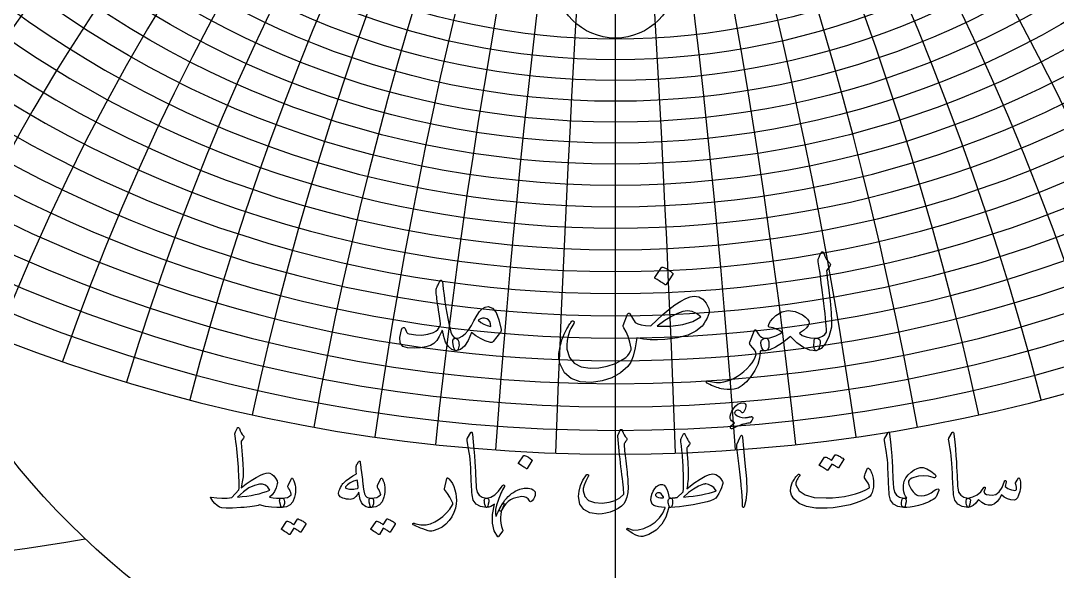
# Model space of a CAD drawing. Header units: millimetres. Extents: x -128 to 128, y -128 to 131.
# Drawn here: x -41.6 to 30.9, y -41.5 to -3 of the extents above; entities that cross this region are included whole.
import ezdxf

# ---------------------------------------------------------------- set-up
doc = ezdxf.new("R2010")
doc.units = ezdxf.units.MM
for name, color, linetype in [('CUT_INNER', 6, 'Continuous'), ('ENGRAVE', 7, 'Continuous'), ('ENGRAVE_FINE', 8, 'Continuous'), ('TEXT', 5, 'Continuous')]:
    doc.layers.add(name, color=color, linetype=linetype)

msp = doc.modelspace()

# ---------------------------------------------------------------- linework, layer by layer
at = {"layer": 'CUT_INNER'}
msp.add_circle((0, 0), 4.25, dxfattribs=at)
at = {"layer": 'ENGRAVE'}
msp.add_lwpolyline([(0, -126), (0, 126)], dxfattribs=at)
for centre, radius in [((0, 0), 126), ((0, 49.6626), 59.7897), ((0, 0), 82.4783), ((0, 0), 53.9894)]:
    msp.add_circle(centre, radius, dxfattribs=at)
for centre, radius, start, end in [((0, 57.2308), 74.7621, 124.982709, 55.017291), ((0, 68.3283), 93.5444, 168.920146, 11.079854), ((0, 85.4087), 118.7321, 195.781543, 344.218457), ((-62.9329, 109.0031), 150.4822, 246.647918, 279.892458)]:
    msp.add_arc(centre, radius, start, end, dxfattribs=at)
at = {"layer": 'ENGRAVE_FINE'}
for centre, radius in [((0, 53.868), 68.4111), ((0, 52.3639), 65.4272), ((0, 50.965), 62.5566), ((0, 48.4493), 57.1181), ((0, 47.3181), 54.534), ((0, 46.2632), 52.0306), ((0, 45.2789), 49.6014)]:
    msp.add_circle(centre, radius, dxfattribs=at)
for centre, radius, start, end in [((-1310.5502, -79.6483), 1315.5562, 2.0212045, 8.9718259), ((-1310.5502, -79.6483), 1315.5562, 2.0212045, 8.9718259), ((1310.5502, -79.6483), 1315.5562, 171.0281741, 177.9787955), ((1310.5502, -79.6483), 1315.5562, 171.0281741, 177.9787955), ((0, 55.4866), 71.5188, 104.545134, 75.454866), ((-650.2594, -79.6483), 660.2907, 4.048864, 17.9673063), ((-650.2594, -79.6483), 660.2907, 4.048864, 17.9673063), ((650.2594, -79.6483), 660.2907, 162.0326937, 175.951136), ((650.2594, -79.6483), 660.2907, 162.0326937, 175.951136), ((-427.9105, -79.6483), 443.0056, 6.089508, 27.009963), ((-427.9105, -79.6483), 443.0056, 6.089508, 27.009963), ((427.9105, -79.6483), 443.0056, 152.990037, 173.910492), ((427.9105, -79.6483), 443.0056, 152.990037, 173.910492), ((-315.021, -79.6483), 335.2384, 8.149817, 36.122961), ((-315.021, -79.6483), 335.2384, 8.149817, 36.122961), ((315.021, -79.6483), 335.2384, 143.877039, 171.850183), ((315.021, -79.6483), 335.2384, 143.877039, 171.850183), ((-245.8855, -79.6483), 271.3046, 10.236701, 45.328697), ((-245.8855, -79.6483), 271.3046, 10.236701, 45.328697), ((245.8855, -79.6483), 271.3046, 134.671303, 169.763299), ((245.8855, -79.6483), 271.3046, 134.671303, 169.763299), ((0, 59.1126), 78.1542, 137.236305, 42.763695), ((-198.594, -79.6483), 229.3166, 12.357385, 54.648053), ((-198.594, -79.6483), 229.3166, 12.357385, 54.648053), ((198.594, -79.6483), 229.3166, 125.351947, 167.642615), ((198.594, -79.6483), 229.3166, 125.351947, 167.642615), ((0, 61.1462), 81.7103, 146.875301, 33.124699), ((-163.749, -79.6483), 199.9006, 14.519498, 64.099169), ((-163.749, -79.6483), 199.9006, 14.519498, 64.099169), ((163.749, -79.6483), 199.9006, 115.900831, 165.480502), ((163.749, -79.6483), 199.9006, 115.900831, 165.480502), ((0, 63.3474), 85.4474, 155.077597, 24.922403), ((0, 65.7344), 89.3847, 162.33792, 17.66208), ((-136.6444, -79.6483), 178.3766, 16.731177, 73.695482), ((-136.6444, -79.6483), 178.3766, 16.731177, 73.695482), ((136.6444, -79.6483), 178.3766, 106.304518, 163.268823), ((136.6444, -79.6483), 178.3766, 106.304518, 163.268823), ((-114.6583, -79.6483), 162.1513, 19.001174, 83.442791), ((-114.6583, -79.6483), 162.1513, 19.001174, 83.442791), ((114.6583, -79.6483), 162.1513, 96.557209, 160.998826), ((114.6583, -79.6483), 162.1513, 96.557209, 160.998826), ((0, 71.1533), 97.9522, 174.984773, 5.015227), ((0, 74.2378), 102.6374, 180.637999, 359.362001), ((-96.2097, -79.6483), 149.6758, 21.338982, 93.335063), ((-96.2097, -79.6483), 149.6758, 21.338982, 93.335063), ((96.2097, -79.6483), 149.6758, 86.664937, 158.661018), ((96.2097, -79.6483), 149.6758, 86.664937, 158.661018), ((0, 77.6148), 107.6344, 185.954345, 354.045655), ((-80.2846, -79.6483), 139.9719, 23.754977, 103.34881), ((-80.2846, -79.6483), 139.9719, 23.754977, 103.34881), ((80.2846, -79.6483), 139.9719, 76.65119, 156.245023), ((80.2846, -79.6483), 139.9719, 76.65119, 156.245023), ((0, 81.3231), 112.9835, 190.988412, 349.011588), ((-66.198, -79.6483), 132.396, 26.26058, 110.031808), ((-66.198, -79.6483), 132.396, 26.26058, 110.031808), ((66.198, -79.6483), 132.396, 69.968192, 153.73942), ((66.198, -79.6483), 132.396, 69.968192, 153.73942), ((-53.466, -79.6483), 126.5114, 28.868441, 115.234738), ((-53.466, -79.6483), 126.5114, 28.868441, 115.234738), ((53.466, -79.6483), 126.5114, 64.765262, 151.131559), ((53.466, -79.6483), 126.5114, 64.765262, 151.131559), ((-41.7322, -79.6483), 122.0168, 31.592651, 120.029313), ((-41.7322, -79.6483), 122.0168, 31.592651, 120.029313), ((41.7322, -79.6483), 122.0168, 59.970687, 148.407349), ((41.7322, -79.6483), 122.0168, 59.970687, 148.407349), ((-30.7226, -79.6483), 118.703, 34.448987, 124.46305), ((-30.7226, -79.6483), 118.703, 34.448987, 124.46305), ((30.7226, -79.6483), 118.703, 55.53695, 145.551013), ((30.7226, -79.6483), 118.703, 55.53695, 145.551013), ((-20.2173, -79.6483), 116.4271, 37.455194, 128.578397), ((-20.2173, -79.6483), 116.4271, 37.455194, 128.578397), ((20.2173, -79.6483), 116.4271, 51.421603, 142.544806), ((20.2173, -79.6483), 116.4271, 51.421603, 142.544806), ((-10.0313, -79.6483), 115.0963, 40.631304, 132.41298), ((-10.0313, -79.6483), 115.0963, 40.631304, 132.41298), ((10.0313, -79.6483), 115.0963, 47.58702, 139.368696), ((10.0313, -79.6483), 115.0963, 47.58702, 139.368696), ((0, 153.8473), 203.4053, 231.774108, 308.225892)]:
    msp.add_arc(centre, radius, start, end, dxfattribs=at)
at = {"layer": 'TEXT'}
for points in [[(14.1774, -19.7081), (14.2427, -19.5503), (14.2935, -19.4251), (14.3298, -19.3325), (14.3516, -19.2726), (14.3685, -19.2345), (14.3903, -19.2073), (14.4169, -19.191), (14.4484, -19.1856), (14.4841, -19.1916), (14.5137, -19.2097), (14.5373, -19.24), (14.5548, -19.2823), (14.6353, -19.4898), (14.7315, -19.6767), (14.8433, -19.843), (14.971, -19.9888), (15.0067, -20.0354), (15.0169, -20.088), (15.0018, -20.1466), (14.9613, -20.2114), (14.7484, -20.5114), (14.7629, -20.6456), (14.7774, -20.7775), (14.7919, -20.9069), (14.8065, -21.0339), (14.821, -21.1585), (14.8355, -21.2807), (14.85, -21.4005), (14.8645, -21.5178), (14.9982, -22.6041), (15.0798, -23.4533), (15.1095, -24.0654), (15.0871, -24.4404), (14.9044, -25.1208), (14.6661, -25.6235), (14.3722, -25.9483), (14.0226, -26.0952), (14.0129, -26.0952), (14.0032, -26.0952), (13.9935, -26.0952), (13.9839, -26.0952), (13.9264, -26.0408), (13.8895, -25.9162), (13.8732, -25.7214), (13.8774, -25.4565), (13.8865, -25.3585), (13.9137, -25.2872), (13.9591, -25.2424), (14.0226, -25.2243), (14.2681, -25.1753), (14.4726, -25.0864), (14.6359, -24.9575), (14.7581, -24.7888), (14.7499, -24.5862), (14.7351, -24.3557), (14.7136, -24.0974), (14.6855, -23.8114), (14.6513, -23.4987), (14.6117, -23.1606), (14.5666, -22.797), (14.5161, -22.4081), (14.4696, -22.0259), (14.4266, -21.6823), (14.3873, -21.3775), (14.3516, -21.1114), (14.3208, -20.8839), (14.296, -20.6952), (14.2772, -20.5452), (14.2645, -20.4339), (14.1677, -19.8823), (14.1647, -19.8279), (14.1653, -19.7807), (14.1696, -19.7408), (14.1774, -19.7081)], [(3.2226, -20.2791), (3.2347, -20.267), (3.2516, -20.2597), (3.2734, -20.2573), (3.3, -20.2597), (3.4881, -20.336), (3.6653, -20.4291), (3.8317, -20.5392), (3.9871, -20.6662), (4.0022, -20.6856), (4.0089, -20.7049), (4.0071, -20.7243), (3.9968, -20.7436), (3.5419, -21.4791), (3.525, -21.4966), (3.5032, -21.5009), (3.4766, -21.4918), (3.4452, -21.4694), (3.4179, -21.4501), (3.375, -21.421), (3.3163, -21.3823), (3.2419, -21.3339), (3.1506, -21.2759), (3.0411, -21.2081), (2.9135, -21.1307), (2.7677, -21.0436), (2.7484, -21.0291), (2.7387, -21.0146), (2.7387, -21.0001), (2.7484, -20.9856)], [(-11.1581, -25.2243), (-11.0879, -25.2581), (-11.0323, -25.3114), (-10.9911, -25.3839), (-10.9645, -25.4759), (-10.947, -25.5896), (-10.9427, -25.6985), (-10.9518, -25.8025), (-10.9742, -25.9017), (-11.0075, -25.9864), (-11.0492, -26.0468), (-11.0994, -26.0831), (-11.1581, -26.0952), (-11.4478, -26.0148), (-11.6879, -25.8122), (-11.8784, -25.4874), (-12.0194, -25.0404), (-12.0375, -24.9633), (-12.0532, -24.8964), (-12.0665, -24.8399), (-12.0774, -24.7936), (-12.0859, -24.7576), (-12.0919, -24.7319), (-12.0956, -24.7165), (-12.0968, -24.7114), (-12.1113, -24.6829), (-12.1258, -24.6751), (-12.1403, -24.6878), (-12.1548, -24.721), (-12.3194, -25.0924), (-12.5032, -25.3839), (-12.7065, -25.5956), (-12.929, -25.7275), (-13.252, -25.8291), (-13.6306, -25.892), (-14.0649, -25.9162), (-14.5548, -25.9017), (-14.8821, -25.8007), (-15.0605, -25.5557), (-15.0901, -25.1668), (-14.971, -24.6339), (-14.9438, -24.5698), (-14.9105, -24.5226), (-14.8712, -24.4924), (-14.8258, -24.4791), (-14.781, -24.4833), (-14.7435, -24.5057), (-14.7133, -24.5462), (-14.6903, -24.6049), (-14.6413, -24.7301), (-14.5815, -24.8251), (-14.5107, -24.8898), (-14.429, -24.9243), (-13.9712, -24.9944), (-13.5363, -25.0017), (-13.1244, -24.946), (-12.7355, -24.8275), (-12.5667, -24.7392), (-12.4282, -24.6194), (-12.32, -24.4682), (-12.2419, -24.2856), (-12.2468, -24.1991), (-12.271, -23.9976), (-12.3145, -23.6813), (-12.3774, -23.2501), (-12.4095, -23.0193), (-12.4379, -22.811), (-12.4627, -22.625), (-12.4839, -22.4614), (-12.502, -22.3213), (-12.5177, -22.2061), (-12.531, -22.1157), (-12.5419, -22.0501), (-12.551, -21.9497), (-12.5492, -21.8614), (-12.5365, -21.7851), (-12.5129, -21.721), (-12.4754, -21.6415), (-12.4403, -21.5674), (-12.4077, -21.4988), (-12.3774, -21.4356), (-12.3502, -21.3778), (-12.3266, -21.3255), (-12.3067, -21.2786), (-12.2903, -21.2372), (-12.2734, -21.2039), (-12.2516, -21.1815), (-12.225, -21.17), (-12.1935, -21.1694), (-12.1591, -21.1827), (-12.1331, -21.2033), (-12.1155, -21.2311), (-12.1065, -21.2662), (-12.0475, -21.7613), (-11.9867, -22.2303), (-11.9241, -22.6734), (-11.8597, -23.0904), (-11.7941, -23.4814), (-11.7278, -23.8464), (-11.661, -24.1855), (-11.5935, -24.4985), (-11.5119, -24.7906), (-11.4121, -25.0089), (-11.2942, -25.1535), (-11.1581, -25.2243)], [(5.4871, -22.292), (5.8246, -22.3416), (6.1113, -22.5001), (6.3472, -22.7674), (6.5323, -23.1436), (6.5528, -23.2876), (6.5371, -23.4485), (6.4851, -23.6263), (6.3968, -23.821), (6.2952, -24.0085), (6.2032, -24.1646), (6.121, -24.2892), (6.0484, -24.3823), (5.625, -24.7307), (5.0516, -25.0017), (4.3282, -25.1952), (3.4548, -25.3114), (2.9292, -25.3368), (2.4266, -25.3259), (1.947, -25.2787), (1.4903, -25.1952), (1.3827, -25.9047), (1.2435, -26.4751), (1.073, -26.9063), (0.871, -27.1985), (0.3411, -27.6491), (-0.2613, -27.9847), (-0.9363, -28.2055), (-1.6839, -28.3114), (-2.4708, -28.2745), (-3.0992, -28.0476), (-3.5692, -27.6309), (-3.8806, -27.0243), (-3.9073, -26.9302), (-3.929, -26.8319), (-3.946, -26.7294), (-3.9581, -26.6226), (-3.9641, -26.5123), (-3.9629, -26.3989), (-3.9544, -26.2824), (-3.9387, -26.163), (-3.9048, -25.9516), (-3.8613, -25.7432), (-3.8081, -25.5379), (-3.7452, -25.3356), (-3.6732, -25.1369), (-3.5927, -24.9424), (-3.5038, -24.7522), (-3.4065, -24.5662), (-3.3632, -24.4906), (-3.3206, -24.4186), (-3.2785, -24.3503), (-3.2371, -24.2856), (-3.1969, -24.2245), (-3.1585, -24.167), (-3.1219, -24.1132), (-3.0871, -24.063), (-3.0623, -24.0345), (-3.0363, -24.017), (-3.0091, -24.0104), (-2.9806, -24.0146), (-2.9504, -24.0261), (-2.9274, -24.0412), (-2.9117, -24.0599), (-2.9032, -24.0823), (-2.9008, -24.1077), (-2.9032, -24.1356), (-2.9105, -24.1658), (-2.9226, -24.1985), (-2.9933, -24.3055), (-3.0605, -24.4235), (-3.124, -24.5523), (-3.1839, -24.692), (-3.3097, -25.0495), (-3.3871, -25.3864), (-3.4161, -25.7027), (-3.3968, -25.9985), (-3.2159, -26.5604), (-2.8863, -26.9686), (-2.4079, -27.2233), (-1.7806, -27.3243), (-1.1746, -27.2958), (-0.5855, -27.1815), (-0.0133, -26.9813), (0.5419, -26.6952), (0.7095, -26.5761), (0.854, -26.4315), (0.9756, -26.2616), (1.0742, -26.0662), (1.0857, -26.039), (1.0911, -26.0057), (1.0905, -25.9664), (1.0839, -25.921), (0.9986, -25.488), (0.8879, -25.1081), (0.7518, -24.7815), (0.5903, -24.5081), (0.5583, -24.4579), (0.5395, -24.4138), (0.5341, -24.3757), (0.5419, -24.3436), (0.8419, -23.5501), (0.8849, -23.4902), (0.9266, -23.4654), (0.9671, -23.4757), (1.0065, -23.521), (1.3645, -24.1307), (1.5563, -24.2214), (1.8024, -24.2904), (2.103, -24.3376), (2.4581, -24.363), (2.8796, -23.9523), (3.3024, -23.5718), (3.7264, -23.2216), (4.1516, -22.9017), (4.5581, -22.6349), (4.9161, -22.4444), (5.2258, -22.3301), (5.4871, -22.292)], [(-8.9032, -23.0178), (-8.6002, -23.1255), (-8.3492, -23.4291), (-8.1502, -23.9287), (-8.0032, -24.6243), (-7.9978, -24.6745), (-8.0008, -24.7186), (-8.0123, -24.7567), (-8.0323, -24.7888), (-8.5645, -25.4565), (-8.6014, -25.497), (-8.6444, -25.5218), (-8.6933, -25.5309), (-8.7484, -25.5243), (-9.1101, -25.4009), (-9.45, -25.2436), (-9.7681, -25.0525), (-10.0645, -24.8275), (-10.3034, -25.3821), (-10.5653, -25.7783), (-10.8502, -26.016), (-11.1581, -26.0952), (-11.1925, -26.0825), (-11.2282, -26.0444), (-11.2651, -25.9809), (-11.3032, -25.892), (-11.3619, -25.6718), (-11.3831, -25.4952), (-11.3667, -25.3622), (-11.3129, -25.2726), (-11.2815, -25.2515), (-11.2452, -25.2364), (-11.204, -25.2273), (-11.1581, -25.2243), (-10.9379, -25.1868), (-10.7226, -25.0839), (-10.5121, -24.9158), (-10.3065, -24.6823), (-10.2163, -24.5468), (-10.0815, -24.3243), (-9.9018, -24.0146), (-9.6774, -23.6178), (-9.502, -23.3553), (-9.3145, -23.1678), (-9.1149, -23.0553), (-8.9032, -23.0178)], [(-9.6, -23.9662), (-9.4185, -24.1174), (-9.2129, -24.242), (-8.9831, -24.34), (-8.729, -24.4114), (-8.7429, -24.2208), (-8.7944, -24.0654), (-8.8833, -23.945), (-9.0097, -23.8597), (-9.1554, -23.8156), (-9.3024, -23.8186), (-9.4506, -23.8688), (-9.6, -23.9662)], [(5.9613, -23.7243), (5.6643, -23.4981), (5.354, -23.3614), (5.0304, -23.3142), (4.6935, -23.3565), (4.3282, -23.4854), (3.9097, -23.6976), (3.4379, -23.9934), (2.9129, -24.3726), (3.8692, -24.3757), (4.696, -24.2686), (5.3933, -24.0515), (5.9613, -23.7243)], [(14.0226, -25.2243), (14.1641, -25.2454), (14.2597, -25.3089), (14.3093, -25.4148), (14.3129, -25.563), (14.2657, -25.7922), (14.2016, -25.9573), (14.1206, -26.0583), (14.0226, -26.0952), (13.5768, -26.0547), (13.1298, -25.8751), (12.6817, -25.5563), (12.2323, -25.0985), (11.6655, -25.5382), (11.1847, -25.8509), (10.7897, -26.0366), (10.4806, -26.0952), (10.3784, -26.0722), (10.2944, -26.0033), (10.2284, -25.8884), (10.1806, -25.7275), (10.1667, -25.5146), (10.2121, -25.3597), (10.3167, -25.263), (10.4806, -25.2243), (10.6297, -25.2097), (10.777, -25.1856), (10.9225, -25.1517), (11.0661, -25.1081), (11.208, -25.0543), (11.348, -24.9896), (11.4862, -24.914), (11.6226, -24.8275), (11.455, -24.6908), (11.2524, -24.5807), (11.0147, -24.4972), (10.7419, -24.4404), (10.7171, -24.4301), (10.7008, -24.4089), (10.6929, -24.3769), (10.6935, -24.3339), (10.7395, -24.1858), (10.8387, -24.0218), (10.9911, -23.8422), (11.1968, -23.6468), (11.6256, -23.3898), (12.0798, -23.296), (12.5595, -23.3656), (13.0645, -23.5985), (13.2786, -23.7472), (13.4274, -23.8936), (13.5109, -24.0376), (13.529, -24.1791), (13.4758, -24.3315), (13.3452, -24.4985), (13.1371, -24.6799), (12.8516, -24.8759), (13.0554, -25.0283), (13.3185, -25.1372), (13.6409, -25.2025), (14.0226, -25.2243)], [(9.3871, -25.4952), (9.6871, -24.721), (9.7204, -24.6593), (9.7524, -24.6291), (9.7833, -24.6303), (9.8129, -24.663), (9.894, -24.7985), (9.9726, -24.9146), (10.0488, -25.0114), (10.1226, -25.0888), (10.2036, -25.1481), (10.2919, -25.1904), (10.3875, -25.2158), (10.4903, -25.2243), (10.5919, -25.2509), (10.6645, -25.3307), (10.7081, -25.4638), (10.7226, -25.6501), (10.7081, -25.8376), (10.6645, -25.9743), (10.5919, -26.0601), (10.4903, -26.0952), (10.4123, -26.0989), (10.3331, -26.1001), (10.2526, -26.0989), (10.171, -26.0952), (10.1571, -26.0989), (10.1444, -26.1097), (10.1329, -26.1279), (10.1226, -26.1533), (10.0706, -26.6112), (9.9435, -27.0557), (9.7415, -27.487), (9.4645, -27.9049), (9.1554, -28.2684), (8.8573, -28.5364), (8.57, -28.7087), (8.2935, -28.7856), (8.0335, -28.8055), (7.7952, -28.8073), (7.5786, -28.791), (7.3839, -28.7565), (7.2886, -28.7299), (7.1867, -28.6985), (7.0781, -28.6622), (6.9629, -28.621), (6.8416, -28.5739), (6.7149, -28.5194), (6.5828, -28.4577), (6.4452, -28.3888), (6.4107, -28.3731), (6.3847, -28.3549), (6.3671, -28.3343), (6.3581, -28.3114), (6.352, -28.2805), (6.3532, -28.2557), (6.3617, -28.237), (6.3774, -28.2243), (6.398, -28.2128), (6.421, -28.2073), (6.4464, -28.2079), (6.4742, -28.2146), (6.779, -28.2763), (7.0645, -28.3065), (7.3306, -28.3053), (7.5774, -28.2726), (7.8215, -28.2082), (8.0601, -28.1214), (8.2932, -28.0123), (8.521, -27.8807), (8.7439, -27.7274), (8.9625, -27.5529), (9.1769, -27.3572), (9.3871, -27.1404), (9.545, -26.9426), (9.6702, -26.746), (9.7627, -26.5507), (9.8226, -26.3565), (9.805, -26.221), (9.7331, -26.0662), (9.6067, -25.892), (9.4258, -25.6985), (9.3944, -25.6567), (9.3774, -25.6089), (9.375, -25.5551), (9.3871, -25.4952)], [(9.3484, -31.1517), (9.2538, -31.1694), (9.166, -31.1862), (9.0851, -31.202), (9.0109, -31.217), (8.944, -31.2315), (8.8848, -31.246), (8.8333, -31.2606), (8.7895, -31.2751), (8.7451, -31.2916), (8.6915, -31.3123), (8.6289, -31.337), (8.5573, -31.3658), (8.4765, -31.3991), (8.3867, -31.4375), (8.2878, -31.4808), (8.1798, -31.5291), (8.1358, -31.5436), (8.0982, -31.5436), (8.0669, -31.5291), (8.0419, -31.5001), (8.027, -31.4288), (8.0692, -31.3458), (8.1685, -31.251), (8.325, -31.1444), (8.2052, -31.0764), (8.1145, -31.0029), (8.0528, -30.924), (8.0202, -30.8396), (8.0138, -30.6804), (8.0528, -30.5075), (8.1372, -30.3211), (8.2669, -30.121), (8.4216, -29.9419), (8.5808, -29.818), (8.7446, -29.7495), (8.9129, -29.7364), (9.0068, -29.7599), (9.0708, -29.8089), (9.1048, -29.8833), (9.1089, -29.9831), (9.0925, -30.0911), (9.0653, -30.19), (9.0272, -30.2798), (8.9782, -30.3606), (8.9292, -30.4173), (8.8839, -30.4422), (8.8421, -30.4354), (8.804, -30.3968), (8.7605, -30.3392), (8.7097, -30.297), (8.6516, -30.2703), (8.5863, -30.2589), (8.5178, -30.2589), (8.4575, -30.2735), (8.4053, -30.3025), (8.3613, -30.346), (8.3291, -30.3987), (8.3196, -30.4476), (8.3327, -30.493), (8.3685, -30.5347), (8.5028, -30.6341), (8.6661, -30.7071), (8.8585, -30.7538), (9.0798, -30.7743), (9.0991, -30.7736), (9.1207, -30.7715), (9.1445, -30.7681), (9.1706, -30.7634), (9.1989, -30.7577), (9.2295, -30.7516), (9.2624, -30.745), (9.2976, -30.738), (9.3357, -30.7309), (9.3702, -30.7244), (9.401, -30.7182), (9.4282, -30.7126), (9.4523, -30.7078), (9.4736, -30.7044), (9.4922, -30.7024), (9.5081, -30.7017), (9.538, -30.7049), (9.5625, -30.7144), (9.5816, -30.7303), (9.5952, -30.7525), (9.6038, -30.7738), (9.6079, -30.7942), (9.6074, -30.8137), (9.6024, -30.8323), (9.5321, -30.9639), (9.4663, -31.061), (9.4051, -31.1236), (9.3484, -31.1517)], [(-24.8952, -36.871), (-24.995, -36.9055), (-25.1129, -36.9364), (-25.249, -36.9636), (-25.4032, -36.9872), (-25.5756, -37.008), (-25.7661, -37.0271), (-25.9748, -37.0443), (-26.2016, -37.0597), (-26.7877, -37.0851), (-27.2323, -37.0888), (-27.5353, -37.0706), (-27.6968, -37.0307), (-27.8596, -36.9196), (-28.0143, -36.7749), (-28.1608, -36.5966), (-28.2992, -36.3847), (-28.3133, -36.3507), (-28.3119, -36.3285), (-28.2951, -36.3181), (-28.2629, -36.3194), (-27.8841, -36.373), (-27.5171, -36.3956), (-27.1619, -36.3875), (-26.8185, -36.3485), (-26.3323, -35.8259), (-26.3234, -35.6898), (-26.3186, -35.5356), (-26.318, -35.3632), (-26.3214, -35.1726), (-26.3284, -34.9649), (-26.3386, -34.7408), (-26.352, -34.5004), (-26.3685, -34.2436), (-26.3876, -33.9771), (-26.4085, -33.7147), (-26.4311, -33.4563), (-26.4556, -33.2021), (-26.482, -32.9524), (-26.5101, -32.7076), (-26.54, -32.4679), (-26.5718, -32.2331), (-26.6226, -31.892), (-26.6006, -31.8317), (-26.5781, -31.7741), (-26.5552, -31.7192), (-26.5319, -31.667), (-26.5085, -31.6176), (-26.4856, -31.5708), (-26.4631, -31.5268), (-26.4411, -31.4856), (-26.4289, -31.4697), (-26.4139, -31.4583), (-26.3962, -31.4515), (-26.3758, -31.4493), (-26.3518, -31.4547), (-26.3304, -31.471), (-26.3118, -31.4983), (-26.296, -31.5364), (-26.2356, -31.6924), (-26.1708, -31.8267), (-26.1014, -31.9392), (-26.0274, -32.0299), (-25.9934, -32.0739), (-25.9784, -32.1188), (-25.9825, -32.1646), (-26.0056, -32.2114), (-26.1435, -32.3928), (-26.1649, -32.4232), (-26.178, -32.4563), (-26.183, -32.4922), (-26.1798, -32.5307), (-26.105, -33.3618), (-26.0546, -34.0041), (-26.0288, -34.4577), (-26.0274, -34.7226), (-26.0331, -34.8107), (-26.0428, -34.9077), (-26.0567, -35.0139), (-26.0746, -35.1291), (-26.0957, -35.2534), (-26.1191, -35.3868), (-26.1447, -35.5292), (-26.1726, -35.6807), (-25.8319, -35.4058), (-25.4849, -35.1618), (-25.1315, -34.9486), (-24.7718, -34.7662), (-24.5812, -34.6886), (-24.4161, -34.6446), (-24.2764, -34.6342), (-24.1621, -34.6573), (-24.0165, -34.7335), (-23.8845, -34.846), (-23.7661, -34.9948), (-23.6613, -35.1799), (-23.6468, -35.223), (-23.6395, -35.2724), (-23.6395, -35.3282), (-23.6468, -35.3904), (-23.7221, -35.6834), (-23.8391, -35.9384), (-23.9979, -36.1552), (-24.1984, -36.3339), (-23.9307, -36.3757), (-23.694, -36.3993), (-23.488, -36.4047), (-23.3129, -36.392), (-23.2662, -36.3947), (-23.2276, -36.4174), (-23.1972, -36.46), (-23.175, -36.5226), (-23.1514, -36.651), (-23.146, -36.7604), (-23.1587, -36.8506), (-23.1895, -36.9218), (-23.2272, -36.9758), (-23.2603, -37.0144), (-23.2889, -37.0375), (-23.3129, -37.0452), (-23.6785, -37.0561), (-24.0641, -37.0307), (-24.4697, -36.969), (-24.8952, -36.871)], [(-10.1177, -31.8194), (-10.1037, -31.7976), (-10.0905, -31.7831), (-10.0783, -31.7759), (-10.0669, -31.7759), (-10.0497, -31.7854), (-10.0343, -31.814), (-10.0207, -31.8616), (-10.0089, -31.9283), (-9.949, -32.4704), (-9.9, -32.9716), (-9.8619, -33.4321), (-9.8347, -33.8517), (-9.8172, -34.2105), (-9.8011, -34.5321), (-9.7864, -34.8166), (-9.773, -35.0638), (-9.7614, -35.2738), (-9.7521, -35.4466), (-9.7451, -35.5823), (-9.7403, -35.6807), (-9.6759, -35.9756), (-9.5335, -36.1924), (-9.313, -36.3312), (-9.0145, -36.392), (-8.9315, -36.4138), (-8.8784, -36.4646), (-8.8553, -36.5444), (-8.8621, -36.6533), (-8.8961, -36.8248), (-8.9329, -36.9472), (-8.9723, -37.0207), (-9.0145, -37.0452), (-9.4346, -36.9899), (-9.744, -36.8239), (-9.9426, -36.5471), (-10.0306, -36.1597), (-10.0445, -35.9744), (-10.057, -35.7887), (-10.0681, -35.6025), (-10.0778, -35.4158), (-10.0867, -35.2287), (-10.0951, -35.0411), (-10.103, -34.8531), (-10.1105, -34.6646), (-10.1241, -34.3051), (-10.1431, -33.9814), (-10.1676, -33.6936), (-10.1976, -33.4416), (-10.233, -33.1996), (-10.2738, -32.9417), (-10.3201, -32.6679), (-10.3718, -32.3783), (-10.3786, -32.3261), (-10.3772, -32.2785), (-10.3677, -32.2354), (-10.35, -32.1968)], [(0.3194, -31.6452), (0.3321, -31.623), (0.3484, -31.6071), (0.3683, -31.5976), (0.3919, -31.5944), (0.4155, -31.5985), (0.4355, -31.6108), (0.4518, -31.6312), (0.4645, -31.6597), (0.5321, -31.8262), (0.6042, -31.97), (0.6809, -32.0911), (0.7621, -32.1896), (0.7861, -32.225), (0.7929, -32.2658), (0.7825, -32.3121), (0.7548, -32.3638), (0.7371, -32.3887), (0.7204, -32.4128), (0.7045, -32.4359), (0.6895, -32.4581), (0.6755, -32.479), (0.6623, -32.4981), (0.6501, -32.5153), (0.6387, -32.5307), (0.6197, -32.5588), (0.606, -32.5924), (0.5979, -32.6314), (0.5952, -32.6759), (0.6038, -32.8013), (0.6151, -32.9381), (0.6292, -33.0862), (0.646, -33.2456), (0.665, -33.4164), (0.6859, -33.5986), (0.7086, -33.792), (0.7331, -33.9968), (0.7605, -34.2012), (0.7848, -34.3933), (0.8059, -34.5732), (0.8238, -34.7408), (0.839, -34.8966), (0.8519, -35.0411), (0.8626, -35.1742), (0.871, -35.296), (0.8805, -35.6567), (0.851, -35.9983), (0.7825, -36.3208), (0.675, -36.6243), (0.5702, -36.8025), (0.4083, -36.9672), (0.1892, -37.1183), (-0.0871, -37.2557), (-0.3865, -37.3696), (-0.6677, -37.4499), (-0.9308, -37.4966), (-1.1758, -37.5097), (-1.7891, -37.4254), (-2.2282, -37.194), (-2.4931, -36.8157), (-2.5839, -36.2904), (-2.5521, -35.8989), (-2.4496, -35.5156), (-2.2763, -35.1404), (-2.0323, -34.7735), (-2.0137, -34.7521), (-1.9942, -34.739), (-1.9737, -34.734), (-1.9524, -34.7372), (-1.9297, -34.7458), (-1.9125, -34.7571), (-1.9007, -34.7712), (-1.8944, -34.788), (-1.8898, -34.8129), (-1.8907, -34.837), (-1.8971, -34.8601), (-1.9089, -34.8823), (-2.0754, -35.2067), (-2.1901, -35.4829), (-2.2532, -35.7111), (-2.2645, -35.8912), (-2.1434, -36.2791), (-1.8817, -36.5499), (-1.4793, -36.7036), (-0.9363, -36.7404), (-0.4468, -36.6873), (-0.0308, -36.5644), (0.3116, -36.3716), (0.5806, -36.1089), (0.575, -35.9821), (0.5652, -35.834), (0.5514, -35.6646), (0.5335, -35.4739), (0.511, -35.2613), (0.4836, -35.0266), (0.4511, -34.7696), (0.4137, -34.4904), (0.3783, -34.2023), (0.3448, -33.9188), (0.313, -33.6398), (0.2831, -33.3654), (0.2554, -33.0955), (0.2304, -32.8301), (0.2082, -32.5693), (0.1887, -32.313), (0.1597, -32.0662), (0.161, -32.0381), (0.1651, -32.0118), (0.1719, -31.9873), (0.1815, -31.9646)], [(4.7468, -31.9065), (4.764, -31.8879), (4.7794, -31.8757), (4.793, -31.8698), (4.8048, -31.8702), (4.8189, -31.8766), (4.8321, -31.8884), (4.8443, -31.9056), (4.8556, -31.9283), (4.9017, -32.0263), (4.9455, -32.117), (4.987, -32.2005), (5.0262, -32.2767), (5.0636, -32.3447), (5.0997, -32.4037), (5.1344, -32.4536), (5.1677, -32.4944), (5.1922, -32.528), (5.2004, -32.5634), (5.1922, -32.6006), (5.1677, -32.6396), (5.0226, -32.821), (5.004, -32.8523), (4.9917, -32.8882), (4.9858, -32.9285), (4.9863, -32.9735), (5.0099, -33.3159), (5.0298, -33.6176), (5.0462, -33.8784), (5.0589, -34.0985), (5.0684, -34.2781), (5.0752, -34.4178), (5.0793, -34.5176), (5.0806, -34.5775), (5.0791, -34.7544), (5.0743, -34.9222), (5.0664, -35.081), (5.0552, -35.2307), (5.0414, -35.3713), (5.0253, -35.5029), (5.0069, -35.6254), (4.9863, -35.7388), (5.4794, -35.3614), (5.9062, -35.071), (6.2669, -34.8678), (6.5613, -34.7517), (6.6924, -34.7208), (6.8099, -34.7081), (6.9138, -34.7136), (7.004, -34.7372), (7.1315, -34.8034), (7.2526, -34.9077), (7.3674, -35.0502), (7.4758, -35.2307), (7.4926, -35.2738), (7.4994, -35.3233), (7.4962, -35.3791), (7.4831, -35.4412), (7.4109, -35.6644), (7.3252, -35.8767), (7.2259, -36.0781), (7.1129, -36.2686), (7.0031, -36.3911), (6.848, -36.4972), (6.6475, -36.5871), (6.4016, -36.6606), (6.0725, -36.7334), (5.7457, -36.7994), (5.4211, -36.8586), (5.0988, -36.911), (4.7792, -36.9561), (4.4628, -36.9935), (4.1496, -37.0232), (3.8395, -37.0452), (3.8046, -37.0352), (3.7724, -37.0053), (3.7429, -36.9554), (3.7161, -36.8856), (3.6925, -36.7998), (3.6798, -36.7168), (3.678, -36.6365), (3.6871, -36.5589), (3.7075, -36.4913), (3.7397, -36.441), (3.7837, -36.4079), (3.8395, -36.392), (3.9137, -36.3879), (3.9838, -36.3829), (4.0498, -36.377), (4.1117, -36.3702), (4.1695, -36.3634), (4.2233, -36.3575), (4.273, -36.3525), (4.3185, -36.3485), (4.725, -35.9565), (4.7286, -35.9395), (4.7323, -35.9175), (4.7359, -35.8905), (4.7395, -35.8585), (4.7431, -35.8216), (4.7468, -35.7796), (4.7504, -35.7327), (4.754, -35.6807), (4.7572, -35.6242), (4.7595, -35.5637), (4.7608, -35.499), (4.7613, -35.4303), (4.7613, -35.358), (4.7613, -35.2824), (4.7613, -35.2037), (4.7613, -35.1218), (4.7604, -35.0293), (4.7577, -34.9186), (4.7531, -34.7898), (4.7468, -34.6428), (4.7386, -34.4786), (4.7286, -34.2981), (4.7168, -34.1012), (4.7032, -33.888), (4.6719, -33.4148), (4.6433, -33.0406), (4.6175, -32.7652), (4.5944, -32.5888), (4.5758, -32.4754), (4.5635, -32.3892), (4.5576, -32.3302), (4.5581, -32.2985), (4.5801, -32.2386), (4.6025, -32.1823), (4.6254, -32.1297), (4.6488, -32.0807), (4.6726, -32.0344), (4.6969, -31.99), (4.7216, -31.9473), (4.7468, -31.9065)], [(19.0524, -31.8194), (19.0665, -31.7976), (19.0796, -31.7831), (19.0919, -31.7759), (19.1032, -31.7759), (19.1205, -31.7854), (19.1359, -31.814), (19.1495, -31.8616), (19.1613, -31.9283), (19.2212, -32.4704), (19.2702, -32.9716), (19.3083, -33.4321), (19.3355, -33.8517), (19.3529, -34.2105), (19.3691, -34.5321), (19.3838, -34.8166), (19.3972, -35.0638), (19.4087, -35.2738), (19.418, -35.4466), (19.4251, -35.5823), (19.4298, -35.6807), (19.4943, -35.9756), (19.6367, -36.1924), (19.8572, -36.3312), (20.1556, -36.392), (20.2387, -36.4138), (20.2917, -36.4646), (20.3149, -36.5444), (20.3081, -36.6533), (20.274, -36.8248), (20.2373, -36.9472), (20.1978, -37.0207), (20.1556, -37.0452), (19.7356, -36.9899), (19.4262, -36.8239), (19.2275, -36.5471), (19.1395, -36.1597), (19.1257, -35.9744), (19.1132, -35.7887), (19.1021, -35.6025), (19.0923, -35.4158), (19.0835, -35.2287), (19.0751, -35.0411), (19.0672, -34.8531), (19.0597, -34.6646), (19.0461, -34.3051), (19.027, -33.9814), (19.0025, -33.6936), (18.9726, -33.4416), (18.9372, -33.1996), (18.8964, -32.9417), (18.8501, -32.6679), (18.7984, -32.3783), (18.7916, -32.3261), (18.7929, -32.2785), (18.8025, -32.2354), (18.8202, -32.1968)], [(23.5452, -31.8194), (23.5592, -31.7976), (23.5724, -31.7831), (23.5846, -31.7759), (23.596, -31.7759), (23.6132, -31.7854), (23.6286, -31.814), (23.6422, -31.8616), (23.654, -31.9283), (23.7139, -32.4704), (23.7629, -32.9716), (23.801, -33.4321), (23.8282, -33.8517), (23.8457, -34.2105), (23.8618, -34.5321), (23.8765, -34.8166), (23.8899, -35.0638), (23.9015, -35.2738), (23.9108, -35.4466), (23.9178, -35.5823), (23.9226, -35.6807), (23.987, -35.9756), (24.1294, -36.1924), (24.3499, -36.3312), (24.6484, -36.392), (24.7314, -36.4138), (24.7845, -36.4646), (24.8076, -36.5444), (24.8008, -36.6533), (24.7668, -36.8248), (24.73, -36.9472), (24.6906, -37.0207), (24.6484, -37.0452), (24.2283, -36.9899), (23.919, -36.8239), (23.7203, -36.5471), (23.6323, -36.1597), (23.6184, -35.9744), (23.6059, -35.7887), (23.5948, -35.6025), (23.5851, -35.4158), (23.5762, -35.2287), (23.5678, -35.0411), (23.5599, -34.8531), (23.5524, -34.6646), (23.5388, -34.3051), (23.5198, -33.9814), (23.4953, -33.6936), (23.4653, -33.4416), (23.4299, -33.1996), (23.3891, -32.9417), (23.3428, -32.6679), (23.2911, -32.3783), (23.2843, -32.3261), (23.2857, -32.2785), (23.2952, -32.2354), (23.3129, -32.1968)], [(8.6879, -32.1823), (8.7573, -32.0481), (8.8131, -32.0009), (8.8553, -32.0408), (8.8839, -32.1678), (9.0508, -33.946), (9.1502, -35.0375), (9.1724, -35.9093), (9.1175, -36.5617), (8.9855, -36.9944), (8.9614, -37.0298), (8.9401, -37.0489), (8.9215, -37.0516), (8.9056, -37.038), (8.8929, -37.0167), (8.8839, -36.989), (8.8784, -36.955), (8.8766, -36.9146), (8.8766, -36.6002), (8.8621, -36.2668), (8.8331, -35.9143), (8.7895, -35.5428), (8.78, -35.4457), (8.7514, -35.1835), (8.7038, -34.7562), (8.6371, -34.1638), (8.4774, -32.8501), (8.4738, -32.7802), (8.4774, -32.7158), (8.4883, -32.6568), (8.5065, -32.6033)], [(-17.9637, -33.8589), (-17.9211, -33.8136), (-17.8875, -33.8081), (-17.863, -33.8426), (-17.8476, -33.917), (-17.8426, -33.9619), (-17.8349, -34.0241), (-17.8244, -34.1034), (-17.8113, -34.2001), (-17.7959, -34.3148), (-17.7786, -34.4487), (-17.7596, -34.6015), (-17.7387, -34.7735), (-17.7181, -34.9424), (-17.6997, -35.0937), (-17.6836, -35.2273), (-17.6698, -35.3432), (-17.6582, -35.441), (-17.6489, -35.5201), (-17.6419, -35.5807), (-17.6371, -35.6226), (-17.5999, -35.8871), (-17.5464, -36.0926), (-17.4765, -36.2391), (-17.3903, -36.3267), (-17.3295, -36.3607), (-17.256, -36.3829), (-17.1699, -36.3934), (-17.071, -36.392), (-17.0124, -36.4015), (-16.9675, -36.4301), (-16.9362, -36.4777), (-16.9185, -36.5444), (-16.9122, -36.6247), (-16.9149, -36.7059), (-16.9267, -36.788), (-16.9476, -36.871), (-16.9743, -36.9418), (-17.0038, -36.9944), (-17.036, -37.0289), (-17.071, -37.0452), (-17.261, -37.0434), (-17.4248, -37.0089), (-17.5622, -36.9418), (-17.6734, -36.842), (-17.7668, -36.6955), (-17.844, -36.5027), (-17.9047, -36.2636), (-17.9492, -35.9783), (-18.0517, -36.152), (-18.156, -36.2886), (-18.2622, -36.3879), (-18.3702, -36.4501), (-18.4577, -36.4723), (-18.5607, -36.4809), (-18.6791, -36.4759), (-18.8129, -36.4573), (-18.954, -36.4256), (-19.0724, -36.3884), (-19.1681, -36.3457), (-19.2411, -36.2976), (-19.3001, -36.2382), (-19.3391, -36.1761), (-19.3582, -36.1112), (-19.3573, -36.0436), (-19.3405, -35.9592), (-19.3119, -35.8658), (-19.2715, -35.7633), (-19.2194, -35.6517), (-19.1613, -35.5396), (-19.1105, -35.4503), (-19.0669, -35.3836), (-19.0306, -35.3396), (-18.8292, -35.1599), (-18.6097, -34.9912), (-18.372, -34.8333), (-18.1161, -34.6864), (-18.1257, -34.5471), (-18.1325, -34.4269), (-18.1365, -34.3257), (-18.1379, -34.2436), (-18.1338, -34.1747), (-18.1216, -34.113), (-18.1012, -34.0585), (-18.0726, -34.0114)], [(-6.4234, -33.4307), (-6.4143, -33.4216), (-6.4016, -33.4162), (-6.3853, -33.4144), (-6.3653, -33.4162), (-6.2242, -33.4734), (-6.0913, -33.5432), (-5.9666, -33.6258), (-5.85, -33.721), (-5.8387, -33.7356), (-5.8337, -33.7501), (-5.835, -33.7646), (-5.8427, -33.7791), (-6.1839, -34.3307), (-6.1966, -34.3439), (-6.2129, -34.347), (-6.2329, -34.3402), (-6.2565, -34.3235), (-6.2769, -34.3089), (-6.3091, -34.2872), (-6.3531, -34.2581), (-6.4089, -34.2218), (-6.4774, -34.1783), (-6.5595, -34.1275), (-6.6552, -34.0694), (-6.7645, -34.0041), (-6.779, -33.9932), (-6.7863, -33.9823), (-6.7863, -33.9714), (-6.779, -33.9606)], [(15.3653, -33.3799), (15.3744, -33.3708), (15.3871, -33.3654), (15.4034, -33.3636), (15.4234, -33.3654), (15.4948, -33.3922), (15.564, -33.4216), (15.6309, -33.4538), (15.6956, -33.4888), (15.7584, -33.5269), (15.8199, -33.5686), (15.88, -33.614), (15.9387, -33.663), (15.9501, -33.6779), (15.955, -33.6938), (15.9537, -33.7106), (15.946, -33.7283), (15.5976, -34.2799), (15.5881, -34.2872), (15.574, -34.2872), (15.5554, -34.2799), (15.5323, -34.2654), (15.5164, -34.252), (15.4905, -34.2336), (15.4547, -34.2103), (15.4089, -34.1819), (15.3526, -34.1481), (15.2855, -34.1084), (15.2075, -34.0628), (15.1185, -34.0114), (14.8427, -34.4396), (14.83, -34.4527), (14.8137, -34.4559), (14.7937, -34.4491), (14.7702, -34.4323), (14.7497, -34.4178), (14.7175, -34.396), (14.6735, -34.367), (14.6177, -34.3307), (14.5492, -34.2872), (14.4671, -34.2364), (14.3714, -34.1783), (14.2621, -34.113), (14.2508, -34.1021), (14.2458, -34.0912), (14.2471, -34.0803), (14.2548, -34.0694), (14.6105, -33.5396), (14.6196, -33.5305), (14.6323, -33.5251), (14.6486, -33.5233), (14.6685, -33.5251), (14.7293, -33.5448), (14.7883, -33.5677), (14.8455, -33.5938), (14.9008, -33.6231), (14.9543, -33.655), (15.006, -33.6893), (15.0559, -33.7258), (15.104, -33.7646)], [(17.7315, -34.3452), (17.7802, -34.4065), (17.8249, -34.4741), (17.8655, -34.548), (17.902, -34.6283), (17.9345, -34.7145), (17.9628, -34.8061), (17.9871, -34.9032), (18.0073, -35.0057), (18.0336, -35.2117), (18.0399, -35.4158), (18.0263, -35.6181), (17.9927, -35.8186), (17.9419, -35.9973), (17.8766, -36.1416), (17.7968, -36.2514), (17.7024, -36.3267), (17.403, -36.485), (17.0855, -36.6261), (16.7498, -36.7499), (16.396, -36.8565), (16.024, -36.945), (15.6339, -37.0144), (15.2256, -37.0647), (14.7992, -37.096), (13.9999, -37.0879), (13.344, -36.9763), (12.8314, -36.7613), (12.4621, -36.4428), (12.3106, -36.1938), (12.2407, -35.9257), (12.2525, -35.6385), (12.346, -35.3323), (12.3775, -35.2663), (12.414, -35.199), (12.4555, -35.1302), (12.502, -35.0601), (12.5535, -34.9887), (12.61, -34.9159), (12.6714, -34.8417), (12.7379, -34.7662), (12.7601, -34.7449), (12.7833, -34.7317), (12.8073, -34.7267), (12.8323, -34.7299), (12.849, -34.7363), (12.8631, -34.7481), (12.8744, -34.7653), (12.8831, -34.788), (12.8871, -34.8093), (12.8849, -34.8297), (12.8763, -34.8492), (12.8613, -34.8678), (12.7991, -34.9418), (12.7433, -35.0184), (12.6939, -35.0978), (12.6508, -35.1799), (12.6213, -35.2584), (12.6054, -35.3341), (12.6032, -35.4072), (12.6145, -35.4775), (12.8413, -35.888), (13.2677, -36.1761), (13.8938, -36.3417), (14.7194, -36.3847), (15.1732, -36.3673), (15.6057, -36.3294), (16.017, -36.2711), (16.4069, -36.1924), (16.7759, -36.0933), (17.1245, -35.9738), (17.4527, -35.8338), (17.7605, -35.6735), (17.7305, -35.5238), (17.6625, -35.3577), (17.5564, -35.1754), (17.4121, -34.9767), (17.4076, -34.9576), (17.4085, -34.9222), (17.4148, -34.8705), (17.4266, -34.8025), (17.4298, -34.7957), (17.4321, -34.7898), (17.4334, -34.7848), (17.4339, -34.7807), (17.4575, -34.6882), (17.4919, -34.5847), (17.5373, -34.4704), (17.5935, -34.3452), (17.6185, -34.3071), (17.6498, -34.2944), (17.6874, -34.3071), (17.7315, -34.3452)], [(22.6016, -35.8622), (22.4056, -36.2976), (22.3807, -36.3407), (22.3567, -36.3757), (22.3335, -36.4024), (22.3113, -36.421), (22.1983, -36.4984), (22.0772, -36.5707), (21.9479, -36.6381), (21.8105, -36.7005), (21.6653, -36.7588), (21.5129, -36.8139), (21.3532, -36.8658), (21.1863, -36.9146), (20.8742, -36.9908), (20.5984, -37.038), (20.3589, -37.0561), (20.1556, -37.0452), (20.0781, -37.0098), (20.0268, -36.94), (20.0019, -36.8357), (20.0032, -36.6968), (20.0218, -36.5716), (20.0486, -36.4791), (20.0835, -36.4192), (20.1266, -36.392), (20.1339, -36.392), (20.1411, -36.392), (20.1484, -36.392), (20.1556, -36.392), (20.2096, -36.3974), (20.2627, -36.3993), (20.3149, -36.3974), (20.3661, -36.392), (20.2781, -36.2618), (20.2101, -36.118), (20.162, -35.9606), (20.1339, -35.7896), (20.1298, -35.4834), (20.1829, -35.2108), (20.2931, -34.9717), (20.4605, -34.7662), (20.676, -34.5743), (20.8869, -34.4269), (21.0933, -34.3239), (21.2952, -34.2654), (21.5129, -34.2658), (21.7597, -34.347), (22.0355, -34.509), (22.3403, -34.7517), (22.3748, -34.7893), (22.3911, -34.8297), (22.3893, -34.8728), (22.3694, -34.9186), (22.3408, -34.954), (22.3058, -34.9731), (22.2646, -34.9758), (22.2169, -34.9622), (21.8754, -34.8633), (21.5329, -34.8279), (21.1895, -34.856), (20.8452, -34.9476), (20.7086, -35.0053), (20.6038, -35.0692), (20.5308, -35.1395), (20.4895, -35.2162), (20.4795, -35.3133), (20.5077, -35.4376), (20.5739, -35.5891), (20.6782, -35.7678), (20.8052, -35.9484), (20.925, -36.0835), (21.0375, -36.1734), (21.1427, -36.2178), (21.3718, -36.2405), (21.6018, -36.2142), (21.8327, -36.1389), (22.0645, -36.0146), (22.275, -35.8694), (22.3839, -35.8005), (22.471, -35.7606), (22.5363, -35.7497), (22.5798, -35.7678), (22.5975, -35.79), (22.6071, -35.8132), (22.6084, -35.8372), (22.6016, -35.8622)], [(-24.8879, -35.4122), (-25.2485, -35.5015), (-25.6264, -35.6825), (-26.0215, -35.9552), (-26.4339, -36.3194), (-26.1029, -36.2927), (-25.7852, -36.2559), (-25.4806, -36.2092), (-25.1891, -36.1525), (-24.9113, -36.0863), (-24.6475, -36.011), (-24.3978, -35.9266), (-24.1621, -35.8331), (-24.3109, -35.6245), (-24.4815, -35.4847), (-24.6738, -35.414), (-24.8879, -35.4122)], [(-22.8847, -35.5138), (-22.6815, -35.0638), (-22.6515, -35.0143), (-22.6198, -34.9966), (-22.5862, -35.0107), (-22.5508, -35.0565), (-22.4855, -35.1937), (-22.4347, -35.3369), (-22.3984, -35.4859), (-22.3766, -35.6408), (-22.3698, -35.8025), (-22.3784, -35.9719), (-22.4025, -36.1491), (-22.4419, -36.3339), (-22.5621, -36.6451), (-22.7486, -36.8674), (-23.0013, -37.0008), (-23.3202, -37.0452), (-23.3569, -37.0221), (-23.3946, -36.9527), (-23.4331, -36.837), (-23.4726, -36.6751), (-23.4839, -36.5884), (-23.4817, -36.5172), (-23.4658, -36.4614), (-23.4363, -36.421), (-23.4127, -36.4056), (-23.3855, -36.3956), (-23.3546, -36.3911), (-23.3202, -36.392), (-23.1192, -36.3857), (-22.9446, -36.3448), (-22.7962, -36.2695), (-22.6742, -36.1597), (-22.6687, -36.1511), (-22.6669, -36.1398), (-22.6687, -36.1257), (-22.6742, -36.1089), (-22.7028, -36.0064), (-22.745, -35.9021), (-22.8008, -35.7959), (-22.8702, -35.688), (-22.8928, -35.6471), (-22.9028, -35.6045), (-22.9001, -35.56), (-22.8847, -35.5138)], [(-18.0653, -35.1291), (-18.3284, -35.2194), (-18.5516, -35.3305), (-18.7349, -35.4625), (-18.8782, -35.6154), (-18.8878, -35.6363), (-18.8873, -35.6553), (-18.8769, -35.6725), (-18.8565, -35.688), (-18.7807, -35.7204), (-18.6986, -35.7451), (-18.6101, -35.7621), (-18.5153, -35.7714), (-18.4142, -35.773), (-18.3067, -35.7669), (-18.1928, -35.7531), (-18.0726, -35.7315), (-18.054, -35.7256), (-18.0345, -35.7152), (-18.0141, -35.7002), (-17.9927, -35.6807), (-17.9971, -35.6213), (-18.0027, -35.5591), (-18.0098, -35.4943), (-18.0181, -35.4267), (-18.0279, -35.3564), (-18.039, -35.2833), (-18.0515, -35.2076), (-18.0653, -35.1291)], [(-16.6355, -35.5138), (-16.4323, -35.0638), (-16.4023, -35.0143), (-16.3706, -34.9966), (-16.337, -35.0107), (-16.3016, -35.0565), (-16.2363, -35.1937), (-16.1855, -35.3369), (-16.1492, -35.4859), (-16.1274, -35.6408), (-16.1206, -35.8025), (-16.1292, -35.9719), (-16.1533, -36.1491), (-16.1927, -36.3339), (-16.313, -36.6451), (-16.4994, -36.8674), (-16.7521, -37.0008), (-17.071, -37.0452), (-17.1077, -37.0221), (-17.1454, -36.9527), (-17.1839, -36.837), (-17.2234, -36.6751), (-17.2347, -36.5884), (-17.2325, -36.5172), (-17.2166, -36.4614), (-17.1871, -36.421), (-17.1635, -36.4056), (-17.1363, -36.3956), (-17.1054, -36.3911), (-17.071, -36.392), (-16.87, -36.3857), (-16.6954, -36.3448), (-16.547, -36.2695), (-16.425, -36.1597), (-16.4196, -36.1511), (-16.4177, -36.1398), (-16.4196, -36.1257), (-16.425, -36.1089), (-16.4536, -36.0064), (-16.4958, -35.9021), (-16.5516, -35.7959), (-16.621, -35.688), (-16.6436, -35.6471), (-16.6536, -35.6045), (-16.6509, -35.56), (-16.6355, -35.5138)], [(-11.7871, -35.0202), (-11.783, -35.0071), (-11.778, -34.9966), (-11.7721, -34.9889), (-11.7653, -34.9839), (-11.7449, -34.9821), (-11.72, -34.9912), (-11.6905, -35.0112), (-11.6565, -35.042), (-11.524, -35.1994), (-11.4097, -35.3813), (-11.3135, -35.5877), (-11.2355, -35.8186), (-11.1747, -36.0672), (-11.1375, -36.3122), (-11.1239, -36.5535), (-11.1339, -36.7912), (-11.1983, -37.1042), (-11.3044, -37.4045), (-11.4523, -37.6921), (-11.6419, -37.967), (-11.8687, -38.216), (-12.1282, -38.4188), (-12.4204, -38.5753), (-12.7452, -38.6856), (-12.8323, -38.7042), (-12.9194, -38.7091), (-13.0065, -38.7005), (-13.0935, -38.6783), (-13.2943, -38.6082), (-13.4755, -38.5431), (-13.6372, -38.483), (-13.7794, -38.4279), (-13.9017, -38.3778), (-14.0035, -38.3326), (-14.085, -38.2925), (-14.146, -38.2573), (-14.1587, -38.2464), (-14.1677, -38.2356), (-14.1732, -38.2247), (-14.175, -38.2138), (-14.1736, -38.1997), (-14.1696, -38.1866), (-14.1628, -38.1743), (-14.1532, -38.163), (-14.141, -38.1544), (-14.126, -38.1503), (-14.1083, -38.1507), (-14.0879, -38.1557), (-13.9636, -38.1891), (-13.8448, -38.2165), (-13.7314, -38.238), (-13.6234, -38.2537), (-13.52, -38.2635), (-13.4202, -38.2673), (-13.324, -38.2653), (-13.2315, -38.2573), (-13.1391, -38.2426), (-13.0436, -38.2201), (-12.945, -38.19), (-12.8431, -38.1521), (-12.7381, -38.106), (-12.6299, -38.0514), (-12.5186, -37.9881), (-12.404, -37.9162), (-12.0824, -37.6848), (-11.8071, -37.4335), (-11.578, -37.1623), (-11.3952, -36.871), (-11.3834, -36.8474), (-11.377, -36.8202), (-11.3761, -36.7894), (-11.3806, -36.7549), (-11.4569, -36.5512), (-11.5766, -36.3249), (-11.7399, -36.0758), (-11.9468, -35.8041), (-11.9558, -35.7869), (-11.9613, -35.7714), (-11.9631, -35.7578), (-11.9613, -35.746)], [(-7.8532, -36.9872), (-7.9331, -37.1586), (-7.9911, -37.3392), (-8.0274, -37.5288), (-8.0419, -37.7275), (-8.0356, -37.9343), (-8.0093, -38.1485), (-7.963, -38.3698), (-7.8968, -38.5985), (-7.8886, -38.6288), (-7.8859, -38.6547), (-7.8886, -38.676), (-7.8968, -38.6928), (-8.1581, -39.063), (-8.1821, -39.0897), (-8.2034, -39.1047), (-8.222, -39.1079), (-8.2379, -39.0993), (-8.4865, -38.6733), (-8.6081, -38.1503), (-8.6026, -37.5302), (-8.4702, -36.813), (-8.5967, -36.9146), (-8.7296, -36.9872), (-8.8689, -37.0307), (-9.0145, -37.0452), (-9.0458, -37.0357), (-9.0744, -37.0071), (-9.1003, -36.9595), (-9.1234, -36.8928), (-9.1365, -36.8527), (-9.147, -36.8121), (-9.1547, -36.771), (-9.1597, -36.7295), (-9.1633, -36.688), (-9.1669, -36.6469), (-9.1706, -36.6063), (-9.1742, -36.5662), (-9.1697, -36.4927), (-9.1415, -36.4392), (-9.0898, -36.4056), (-9.0145, -36.392), (-8.7183, -36.3258), (-8.4393, -36.1634), (-8.1776, -35.9048), (-7.9331, -35.5501), (-7.8999, -35.5052), (-7.8659, -35.4793), (-7.831, -35.4725), (-7.7952, -35.4847), (-7.7689, -35.5079), (-7.7552, -35.5337), (-7.7543, -35.5623), (-7.7661, -35.5936), (-7.8303, -35.707), (-7.8922, -35.8222), (-7.9519, -35.9393), (-8.0093, -36.0581), (-8.0644, -36.1788), (-8.1172, -36.3013), (-8.1678, -36.4256), (-8.2161, -36.5517), (-8.3232, -36.8951), (-8.3831, -37.1922), (-8.3958, -37.4431), (-8.3613, -37.6476), (-8.3581, -37.654), (-8.3558, -37.6585), (-8.3545, -37.6613), (-8.354, -37.6622), (-8.3536, -37.6613), (-8.3522, -37.6585), (-8.3499, -37.654), (-8.3468, -37.6476), (-8.3025, -37.5435), (-8.257, -37.4417), (-8.21, -37.3421), (-8.1617, -37.2448), (-8.1116, -37.1493), (-8.0592, -37.0552), (-8.0045, -36.9624), (-7.9476, -36.871), (-7.9063, -36.8075), (-7.8696, -36.7694), (-7.8373, -36.7567), (-7.8097, -36.7694), (-7.7961, -36.7966), (-7.7988, -36.842), (-7.8178, -36.9055), (-7.8532, -36.9872)], [(3.6944, -37.1251), (3.5242, -37.7225), (3.2389, -38.2229), (2.8384, -38.6261), (2.3226, -38.9323), (2.2505, -38.9634), (2.1792, -38.9913), (2.1089, -39.016), (2.0395, -39.0376), (1.9715, -39.0555), (1.9052, -39.0693), (1.8408, -39.0791), (1.7782, -39.0847), (1.6222, -39.0625), (1.4153, -38.9813), (1.1577, -38.8411), (0.8492, -38.642), (0.8161, -38.6134), (0.7966, -38.5858), (0.7907, -38.559), (0.7984, -38.5331), (0.8156, -38.5132), (0.8383, -38.5041), (0.8664, -38.5059), (0.9, -38.5186), (1.2207, -38.6225), (1.5804, -38.622), (1.9792, -38.5173), (2.4169, -38.3081), (2.7744, -38.0654), (3.0702, -37.7801), (3.3042, -37.4521), (3.4766, -37.0815), (3.4753, -37.0684), (3.4712, -37.0579), (3.4644, -37.0502), (3.4548, -37.0452), (3.2049, -37.0307), (2.9921, -37.0017), (2.8166, -36.9581), (2.6782, -36.9001), (2.5712, -36.8102), (2.504, -36.686), (2.4768, -36.5272), (2.4895, -36.3339), (2.4936, -36.3083), (2.4986, -36.2822), (2.5045, -36.2557), (2.5113, -36.2287), (2.519, -36.2008), (2.5276, -36.1715), (2.5371, -36.1409), (2.5476, -36.1089), (2.6329, -35.9016), (2.7363, -35.7297), (2.8579, -35.5932), (2.9976, -35.492), (3.1405, -35.4367), (3.2716, -35.4376), (3.3909, -35.4947), (3.4984, -35.6081), (3.5923, -35.766), (3.6635, -35.9493), (3.712, -36.1579), (3.7379, -36.392), (3.7522, -36.3918), (3.766, -36.3911), (3.7794, -36.39), (3.7923, -36.3884), (3.8053, -36.3868), (3.8186, -36.3857), (3.8325, -36.385), (3.8468, -36.3847), (3.8958, -36.3952), (3.9339, -36.4265), (3.9611, -36.4786), (3.9774, -36.5517), (3.9842, -36.632), (3.9829, -36.7132), (3.9733, -36.7953), (3.9556, -36.8783), (3.9325, -36.9513), (3.9067, -37.0035), (3.8781, -37.0348), (3.8468, -37.0452), (3.7089, -37.0452), (3.708, -37.0584), (3.7052, -37.0761), (3.7007, -37.0983), (3.6944, -37.1251)], [(6.3073, -35.4049), (6.2705, -35.4063), (6.2329, -35.4104), (6.1943, -35.4172), (6.1548, -35.4267), (5.7983, -35.5669), (5.4472, -35.7624), (5.1015, -36.0132), (4.7613, -36.3194), (5.1011, -36.2877), (5.4236, -36.2505), (5.7289, -36.2078), (6.0169, -36.1597), (6.2878, -36.1058), (6.5413, -36.0454), (6.7777, -35.9787), (6.9968, -35.9057), (7.0172, -35.8971), (7.0276, -35.8858), (7.0281, -35.8717), (7.0185, -35.8549), (6.8625, -35.6635), (6.6919, -35.5247), (6.5069, -35.4385), (6.3073, -35.4049)], [(28.1685, -34.9767), (28.1844, -34.9658), (28.203, -34.9694), (28.2243, -34.9876), (28.2484, -35.0202), (28.2742, -35.0756), (28.2937, -35.1545), (28.3069, -35.257), (28.3137, -35.3831), (28.316, -35.5265), (28.3083, -35.6662), (28.2906, -35.8023), (28.2629, -35.9347), (28.1822, -36.1924), (28.0923, -36.3775), (27.9934, -36.49), (27.8855, -36.5299), (27.6301, -36.5149), (27.3937, -36.4483), (27.1765, -36.3299), (26.9782, -36.1597), (26.8421, -36.4278), (26.6806, -36.637), (26.4937, -36.7871), (26.2815, -36.8783), (26.0587, -36.8983), (25.8333, -36.842), (25.6051, -36.7095), (25.3742, -36.5009), (25.1873, -36.739), (25.004, -36.9091), (24.8244, -37.0112), (24.6484, -37.0452), (24.613, -37.0253), (24.5794, -36.9654), (24.5477, -36.8656), (24.5177, -36.7259), (24.5069, -36.588), (24.525, -36.4864), (24.5722, -36.421), (24.6484, -36.392), (24.9832, -36.3162), (25.2762, -36.1688), (25.5275, -35.9497), (25.7371, -35.6589), (25.7484, -35.6431), (25.7607, -35.6317), (25.7738, -35.6249), (25.7879, -35.6226), (25.8051, -35.6245), (25.8206, -35.6299), (25.8342, -35.639), (25.846, -35.6517), (25.8528, -35.6907), (25.8369, -35.7569), (25.7983, -35.8504), (25.7371, -35.971), (25.8174, -36.064), (25.9421, -36.1325), (26.1113, -36.1765), (26.325, -36.196), (26.5913, -36.1402), (26.824, -35.9583), (27.0231, -35.6503), (27.1887, -35.2162), (27.1969, -35.194), (27.2069, -35.1781), (27.2186, -35.1686), (27.2323, -35.1654), (27.2527, -35.1672), (27.2704, -35.1726), (27.2853, -35.1817), (27.2976, -35.1944), (27.3067, -35.2126), (27.3121, -35.2307), (27.3139, -35.2489), (27.3121, -35.267), (27.2395, -35.5718), (27.3243, -35.6471), (27.4264, -35.7134), (27.5457, -35.7705), (27.6823, -35.8186), (27.8152, -35.8499), (27.9163, -35.8567), (27.9857, -35.839), (28.0234, -35.7968), (28.0356, -35.7324), (28.0288, -35.6408), (28.003, -35.5219), (27.9581, -35.3759), (27.9658, -35.3346), (28.0034, -35.2543), (28.071, -35.135), (28.1685, -34.9767)], [(-6.0242, -36.5952), (-6.1181, -36.4483), (-6.2401, -36.3485), (-6.3903, -36.2958), (-6.5685, -36.2904), (-6.6697, -36.3033), (-6.77, -36.3203), (-6.8693, -36.3414), (-6.9677, -36.3666), (-7.0653, -36.3968), (-7.1619, -36.4328), (-7.2576, -36.4748), (-7.3524, -36.5226), (-7.5148, -36.6315), (-7.6681, -36.7839), (-7.8124, -36.9799), (-7.9476, -37.2194), (-7.9861, -37.2734), (-8.022, -37.3047), (-8.0551, -37.3133), (-8.0855, -37.2993), (-8.1109, -37.2711), (-8.1218, -37.2376), (-8.1181, -37.1986), (-8.1, -37.1541), (-8.0723, -37.0956), (-8.0474, -37.0434), (-8.0252, -36.9976), (-8.0056, -36.9581), (-7.9884, -36.9246), (-7.973, -36.8964), (-7.9594, -36.8738), (-7.9476, -36.8565), (-7.841, -36.6959), (-7.7317, -36.5481), (-7.6196, -36.4129), (-7.5048, -36.2904), (-7.3873, -36.1802), (-7.2671, -36.0817), (-7.1442, -35.9951), (-7.0185, -35.9202), (-6.696, -35.7737), (-6.3962, -35.697), (-6.119, -35.6902), (-5.8645, -35.7533), (-5.7561, -35.8082), (-5.6776, -35.8785), (-5.6291, -35.9642), (-5.6105, -36.0654), (-5.6214, -36.2033), (-5.6613, -36.3339), (-5.7302, -36.4573), (-5.8282, -36.5735), (-5.8922, -36.6238), (-5.9462, -36.6442), (-5.9902, -36.6347), (-6.0242, -36.5952)], [(3.346, -36.3122), (3.2698, -36.1793), (3.1863, -36.0854), (3.0956, -36.0305), (2.9976, -36.0146), (2.9391, -36.03), (2.8869, -36.0545), (2.8411, -36.0881), (2.8016, -36.1307), (2.7889, -36.1534), (2.7871, -36.1779), (2.7962, -36.2042), (2.8161, -36.2323), (2.891, -36.2981), (2.9994, -36.343), (3.1414, -36.3671), (3.3169, -36.3702), (3.3351, -36.3666), (3.346, -36.3557), (3.3496, -36.3376), (3.346, -36.3122)], [(-22.2387, -37.8654), (-22.2296, -37.8563), (-22.2169, -37.8509), (-22.2006, -37.8491), (-22.1806, -37.8509), (-22.1092, -37.8776), (-22.04, -37.9071), (-21.9731, -37.9393), (-21.9085, -37.9743), (-21.8456, -38.0124), (-21.7842, -38.0541), (-21.7241, -38.0995), (-21.6653, -38.1485), (-21.654, -38.1634), (-21.649, -38.1793), (-21.6504, -38.1961), (-21.6581, -38.2138), (-22.0065, -38.7654), (-22.016, -38.7726), (-22.03, -38.7726), (-22.0486, -38.7654), (-22.0718, -38.7509), (-22.0877, -38.7375), (-22.1135, -38.7191), (-22.1493, -38.6958), (-22.1952, -38.6674), (-22.2514, -38.6336), (-22.3185, -38.5939), (-22.3966, -38.5483), (-22.4855, -38.4968), (-22.7613, -38.9251), (-22.774, -38.9382), (-22.7903, -38.9414), (-22.8103, -38.9346), (-22.8339, -38.9178), (-22.8543, -38.9033), (-22.8865, -38.8815), (-22.9305, -38.8525), (-22.9863, -38.8162), (-23.0548, -38.7726), (-23.1369, -38.7218), (-23.2326, -38.6638), (-23.3419, -38.5985), (-23.3533, -38.5876), (-23.3583, -38.5767), (-23.3569, -38.5658), (-23.3492, -38.5549), (-22.9935, -38.0251), (-22.9845, -38.016), (-22.9718, -38.0106), (-22.9554, -38.0087), (-22.9355, -38.0106), (-22.8747, -38.0303), (-22.8157, -38.0532), (-22.7586, -38.0793), (-22.7032, -38.1085), (-22.6497, -38.1405), (-22.598, -38.1748), (-22.5481, -38.2113), (-22.5, -38.2501)], [(-15.9895, -37.8654), (-15.9804, -37.8563), (-15.9677, -37.8509), (-15.9514, -37.8491), (-15.9315, -37.8509), (-15.86, -37.8776), (-15.7908, -37.9071), (-15.7239, -37.9393), (-15.6593, -37.9743), (-15.5964, -38.0124), (-15.535, -38.0541), (-15.4749, -38.0995), (-15.4161, -38.1485), (-15.4048, -38.1634), (-15.3998, -38.1793), (-15.4012, -38.1961), (-15.4089, -38.2138), (-15.7573, -38.7654), (-15.7668, -38.7726), (-15.7808, -38.7726), (-15.7994, -38.7654), (-15.8226, -38.7509), (-15.8385, -38.7375), (-15.8643, -38.7191), (-15.9002, -38.6958), (-15.946, -38.6674), (-16.0022, -38.6336), (-16.0694, -38.5939), (-16.1474, -38.5483), (-16.2363, -38.4968), (-16.5121, -38.9251), (-16.5248, -38.9382), (-16.5411, -38.9414), (-16.5611, -38.9346), (-16.5847, -38.9178), (-16.6051, -38.9033), (-16.6373, -38.8815), (-16.6813, -38.8525), (-16.7371, -38.8162), (-16.8056, -38.7726), (-16.8877, -38.7218), (-16.9834, -38.6638), (-17.0927, -38.5985), (-17.1041, -38.5876), (-17.1091, -38.5767), (-17.1077, -38.5658), (-17.1, -38.5549), (-16.7444, -38.0251), (-16.7353, -38.016), (-16.7226, -38.0106), (-16.7062, -38.0087), (-16.6863, -38.0106), (-16.6255, -38.0303), (-16.5665, -38.0532), (-16.5094, -38.0793), (-16.454, -38.1085), (-16.4005, -38.1405), (-16.3488, -38.1748), (-16.2989, -38.2113), (-16.2508, -38.2501)]]:
    msp.add_lwpolyline(points, close=True, dxfattribs=at)

doc.saveas('drawing.dxf')
